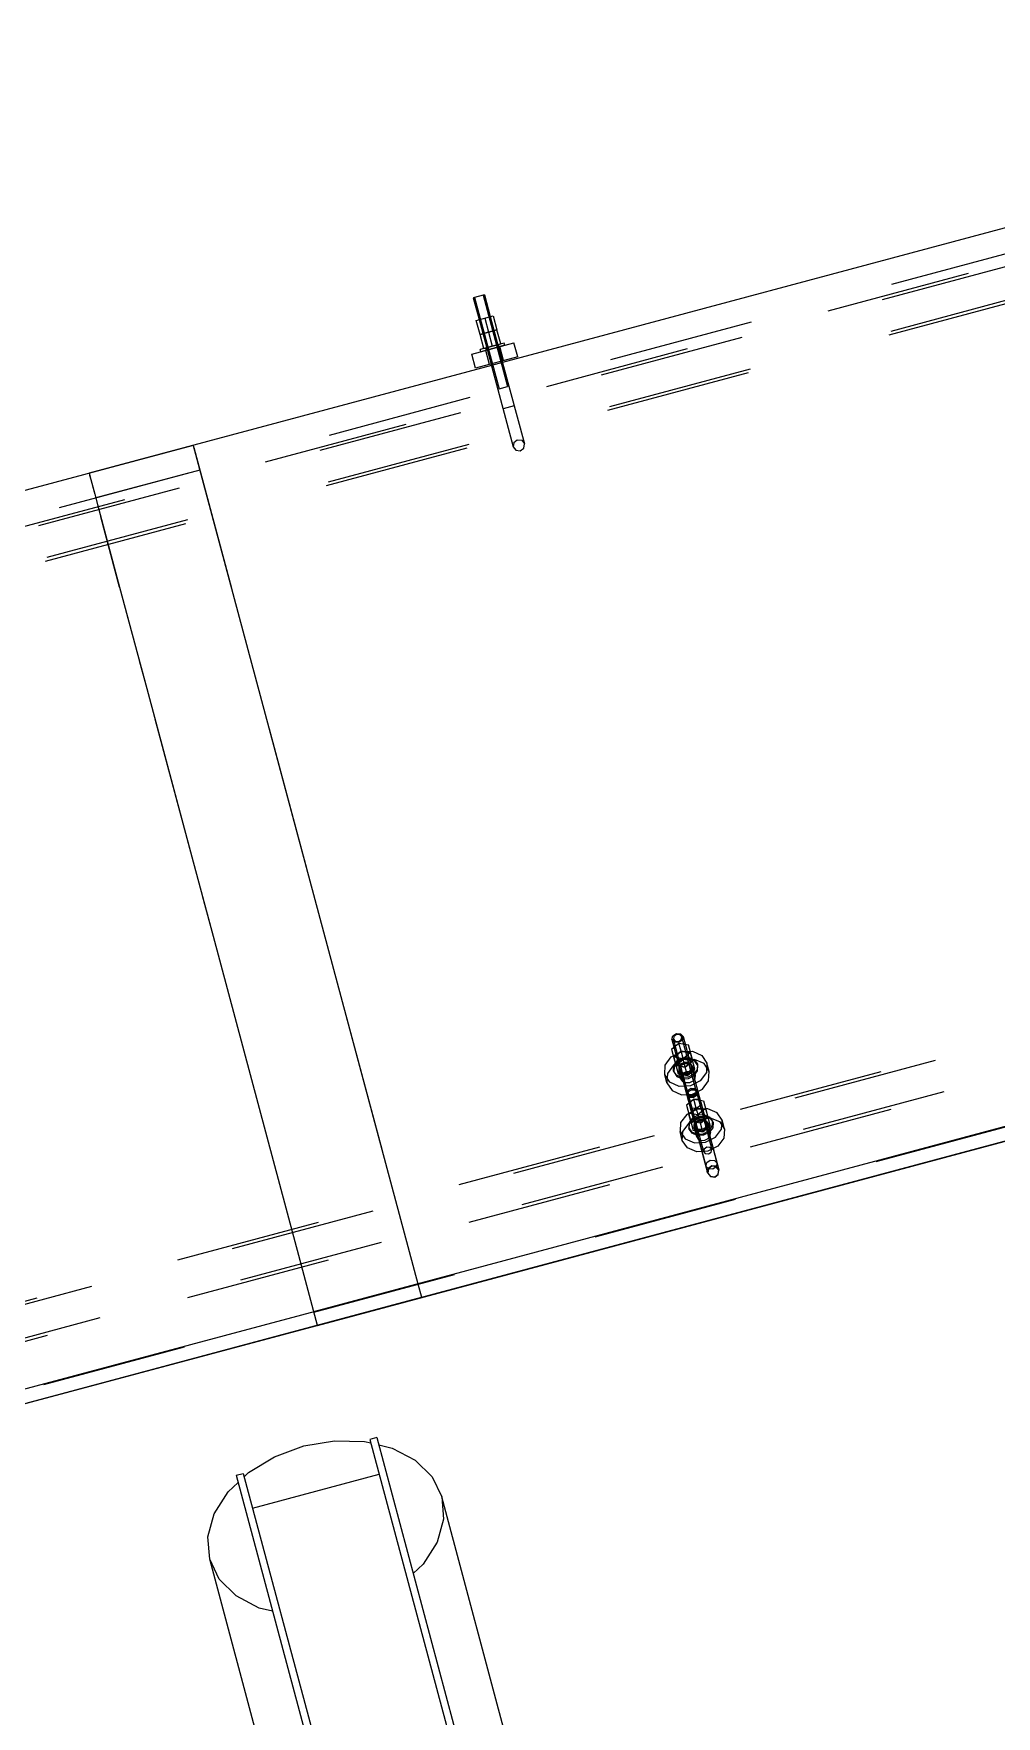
# Model space of a CAD drawing. Header units: millimetres. Extents: x -753 to 90, y 56274 to 56868.
# Drawn here: x -555.93 to -542.71, y 56704.56 to 56727.68 of the extents above; entities that cross this region are included whole.
import ezdxf

# ---------------------------------------------------------------- set-up
doc = ezdxf.new("R2010")
doc.units = ezdxf.units.MM
doc.linetypes.add('XKITLINE00', pattern=[0])
doc.linetypes.add('XKITLINE02', pattern=[4, 2, -2])
doc.layers.add('Peça', color=2, linetype='Continuous', lineweight=0)

# ---------------------------------------------------------------- blocks, each defined once
blk = doc.blocks.new('*A767')
at = {"layer": 'Peça', "color": 1, "linetype": 'XKITLINE00', "lineweight": 0}
for p, q in [((-551.217, 56708.391), (-551.313, 56708.366)), ((-551.313, 56708.366), (-547.518, 56694.2)), ((-551.217, 56708.391), (-547.421, 56694.225)), ((-553.149, 56707.874), (-553.052, 56707.9)), ((-553.149, 56707.874), (-549.353, 56693.708)), ((-553.052, 56707.9), (-549.256, 56693.734)), ((-552.924, 56707.422), (-551.185, 56707.887))]:
    blk.add_line(p, q, dxfattribs=at)
blk = doc.blocks.new('*A768')
at = {"layer": 'Peça', "color": 1, "linetype": 'XKITLINE00', "lineweight": 0}
for p, q in [((-552.623, 56708.127), (-552.221, 56708.276)), ((-552.221, 56708.276), (-551.798, 56708.348)), ((-551.798, 56708.348), (-551.384, 56708.338)), ((-551.384, 56708.338), (-551.301, 56708.318)), ((-551.19, 56708.292), (-551.006, 56708.248)), ((-552.978, 56707.911), (-552.623, 56708.127)), ((-551.006, 56708.248), (-550.69, 56708.082)), ((-550.69, 56708.082), (-550.458, 56707.853)), ((-553.04, 56707.853), (-552.978, 56707.911)), ((-550.458, 56707.853), (-550.325, 56707.576)), ((-553.45, 56707.343), (-553.26, 56707.644)), ((-553.26, 56707.644), (-553.122, 56707.774)), ((-550.325, 56707.576), (-550.302, 56707.27)), ((-548.129, 56699.38), (-550.325, 56707.576)), ((-553.537, 56707.028), (-553.45, 56707.343)), ((-550.302, 56707.27), (-550.388, 56706.955)), ((-553.513, 56706.722), (-553.537, 56707.028)), ((-550.388, 56706.955), (-550.579, 56706.654)), ((-553.381, 56706.445), (-553.513, 56706.722)), ((-551.317, 56698.526), (-553.513, 56706.722)), ((-550.579, 56706.654), (-550.716, 56706.523)), ((-553.148, 56706.216), (-553.381, 56706.445)), ((-552.833, 56706.05), (-553.148, 56706.216)), ((-552.648, 56706.006), (-552.833, 56706.05)), ((-548.105, 56699.074), (-548.129, 56699.38)), ((-548.192, 56698.759), (-548.105, 56699.074)), ((-548.383, 56698.458), (-548.192, 56698.759)), ((-551.317, 56698.526), (-551.184, 56698.249)), ((-548.52, 56698.327), (-548.383, 56698.458)), ((-551.184, 56698.249), (-550.952, 56698.019)), ((-550.952, 56698.019), (-550.637, 56697.854)), ((-550.637, 56697.854), (-550.452, 56697.81))]:
    blk.add_line(p, q, dxfattribs=at)
blk = doc.blocks.new('*A831')
at = {"layer": 'Peça', "color": 4, "linetype": 'XKITLINE00', "lineweight": 0}
for p, q in [((-534.576, 56727.154), (-539.212, 56725.912)), ((-534.576, 56727.154), (-534.576, 56727.154)), ((-534.576, 56727.154), (-531.491, 56715.639)), ((-539.365, 56725.871), (-549.49, 56723.159)), ((-549.642, 56723.118), (-555.17, 56721.637)), ((-555.17, 56721.637), (-555.169, 56721.637)), ((-555.17, 56721.637), (-555.147, 56721.552)), ((-555.146, 56721.551), (-555.093, 56721.351)), ((-555.093, 56721.351), (-555.055, 56721.208)), ((-555.055, 56721.208), (-554.751, 56720.074)), ((-554.751, 56720.074), (-554.578, 56719.429)), ((-554.578, 56719.429), (-554.377, 56718.679)), ((-554.377, 56718.679), (-553.758, 56716.369)), ((-553.758, 56716.369), (-553.467, 56715.281)), ((-552.084, 56710.122), (-531.491, 56715.639)), ((-552.035, 56709.936), (-531.441, 56715.453)), ((-552.033, 56709.93), (-531.439, 56715.447)), ((-531.491, 56715.639), (-531.441, 56715.453)), ((-531.439, 56715.447), (-531.441, 56715.453)), ((-553.467, 56715.281), (-552.64, 56712.196)), ((-552.64, 56712.196), (-552.274, 56710.83)), ((-552.274, 56710.83), (-552.035, 56709.936)), ((-552.033, 56709.93), (-552.035, 56709.936))]:
    blk.add_line(p, q, dxfattribs=at)
at = {"layer": 'Peça', "color": 7, "linetype": 'XKITLINE02', "lineweight": 0}
for p, q in [((-534.568, 56727.126), (-531.491, 56715.639)), ((-534.485, 56726.816), (-555.079, 56721.299)), ((-539.212, 56725.912), (-539.365, 56725.871)), ((-549.49, 56723.159), (-549.642, 56723.118)), ((-555.162, 56721.609), (-555.146, 56721.551)), ((-555.123, 56721.466), (-555.093, 56721.351)), ((-554.751, 56720.074), (-555.009, 56721.037)), ((-554.668, 56719.765), (-554.578, 56719.429)), ((-554.481, 56719.067), (-554.377, 56718.679)), ((-554.266, 56718.266), (-553.758, 56716.369)), ((-553.615, 56715.836), (-553.467, 56715.281)), ((-552.083, 56710.115), (-531.489, 56715.632)), ((-531.441, 56715.453), (-531.439, 56715.447)), ((-552.035, 56709.936), (-552.033, 56709.93))]:
    blk.add_line(p, q, dxfattribs=at)
blk = doc.blocks.new('*A832')
at = {"layer": 'Peça', "color": 4, "linetype": 'XKITLINE00', "lineweight": 0}
for p, q in [((-553.74, 56722.02), (-559.767, 56720.406)), ((-553.74, 56722.02), (-553.74, 56722.02)), ((-553.74, 56722.02), (-550.655, 56710.505)), ((-559.92, 56720.365), (-570.045, 56717.652)), ((-570.198, 56717.612), (-574.334, 56716.503)), ((-574.334, 56716.503), (-574.334, 56716.503)), ((-574.334, 56716.503), (-574.311, 56716.418)), ((-574.311, 56716.417), (-574.288, 56716.332)), ((-574.288, 56716.332), (-574.257, 56716.217)), ((-574.257, 56716.217), (-574.059, 56715.476)), ((-574.059, 56715.476), (-573.742, 56714.295)), ((-573.742, 56714.295), (-573.541, 56713.545)), ((-573.541, 56713.545), (-573.313, 56712.694)), ((-573.313, 56712.694), (-573.189, 56712.232)), ((-573.189, 56712.232), (-572.151, 56708.356)), ((-571.249, 56704.988), (-550.655, 56710.505)), ((-550.655, 56710.505), (-550.605, 56710.319)), ((-571.199, 56704.802), (-550.605, 56710.319)), ((-550.603, 56710.313), (-565.396, 56706.35)), ((-550.603, 56710.313), (-550.605, 56710.319)), ((-572.151, 56708.356), (-571.98, 56707.718)), ((-571.98, 56707.718), (-571.438, 56705.696)), ((-566.215, 56706.13), (-571.197, 56704.796)), ((-571.438, 56705.696), (-571.199, 56704.802)), ((-571.197, 56704.796), (-571.199, 56704.802))]:
    blk.add_line(p, q, dxfattribs=at)
at = {"layer": 'Peça', "color": 7, "linetype": 'XKITLINE02', "lineweight": 0}
for p, q in [((-553.732, 56721.992), (-550.655, 56710.505)), ((-553.649, 56721.682), (-574.243, 56716.165)), ((-559.767, 56720.406), (-559.92, 56720.365)), ((-570.045, 56717.652), (-570.198, 56717.612)), ((-574.326, 56716.475), (-574.311, 56716.417)), ((-574.219, 56716.074), (-574.059, 56715.476)), ((-573.99, 56715.222), (-573.742, 56714.295)), ((-573.645, 56713.933), (-573.541, 56713.545)), ((-573.431, 56713.132), (-573.313, 56712.694)), ((-571.247, 56704.981), (-550.653, 56710.498)), ((-550.605, 56710.319), (-550.603, 56710.313)), ((-565.396, 56706.35), (-566.215, 56706.13)), ((-571.199, 56704.802), (-571.197, 56704.796))]:
    blk.add_line(p, q, dxfattribs=at)
blk = doc.blocks.new('*A833')
at = {"layer": 'Peça', "color": 7, "linetype": 'XKITLINE02', "lineweight": 0}
for p, q in [((-568.201, 56717.655), (-530.801, 56727.676)), ((-530.801, 56727.676), (-530.782, 56727.653)), ((-530.801, 56727.676), (-530.756, 56727.664)), ((-530.75, 56727.643), (-568.228, 56717.601)), ((-530.782, 56727.653), (-530.799, 56727.639)), ((-530.799, 56727.639), (-530.763, 56727.597)), ((-530.763, 56727.597), (-530.774, 56727.544)), ((-530.774, 56727.544), (-530.745, 56727.516)), ((-530.628, 56727.189), (-530.756, 56727.664)), ((-530.745, 56727.516), (-530.731, 56727.416)), ((-530.731, 56727.416), (-530.693, 56727.322)), ((-530.693, 56727.322), (-530.704, 56727.284)), ((-530.704, 56727.284), (-530.668, 56727.243)), ((-530.668, 56727.243), (-530.678, 56727.189)), ((-530.634, 56727.21), (-568.112, 56717.168)), ((-530.661, 56727.156), (-568.062, 56717.135)), ((-530.678, 56727.189), (-530.656, 56727.185)), ((-530.661, 56727.156), (-530.628, 56727.189)), ((-530.656, 56727.185), (-530.661, 56727.156)), ((-568.234, 56717.622), (-568.201, 56717.655)), ((-568.234, 56717.622), (-568.107, 56717.147)), ((-568.206, 56717.626), (-568.201, 56717.655)), ((-568.184, 56717.622), (-568.206, 56717.626)), ((-568.195, 56717.568), (-568.184, 56717.622)), ((-568.159, 56717.527), (-568.195, 56717.568)), ((-568.169, 56717.489), (-568.159, 56717.527)), ((-568.132, 56717.395), (-568.169, 56717.489)), ((-568.117, 56717.295), (-568.132, 56717.395)), ((-568.089, 56717.267), (-568.117, 56717.295)), ((-568.062, 56717.135), (-568.107, 56717.147)), ((-568.099, 56717.213), (-568.089, 56717.267)), ((-568.063, 56717.172), (-568.099, 56717.213)), ((-568.08, 56717.158), (-568.063, 56717.172)), ((-568.062, 56717.135), (-568.08, 56717.158))]:
    blk.add_line(p, q, dxfattribs=at)
blk = doc.blocks.new('*A1177')
at = {"layer": 'Peça', "color": 7, "linetype": 'XKITLINE02', "lineweight": 0}
for p, q in [((-565.541, 56707.725), (-528.14, 56717.746)), ((-528.14, 56717.746), (-528.119, 56717.713)), ((-528.124, 56717.733), (-528.14, 56717.746)), ((-528.14, 56717.746), (-528.095, 56717.734)), ((-528.09, 56717.713), (-565.568, 56707.671)), ((-528.142, 56717.723), (-528.124, 56717.733)), ((-528.108, 56717.686), (-528.142, 56717.723)), ((-528.119, 56717.713), (-528.135, 56717.695)), ((-528.135, 56717.695), (-528.098, 56717.649)), ((-528.119, 56717.638), (-528.108, 56717.686)), ((-528.119, 56717.638), (-528.091, 56717.611)), ((-528.098, 56717.649), (-528.107, 56717.591)), ((-528.107, 56717.591), (-528.079, 56717.562)), ((-527.969, 56717.262), (-528.095, 56717.734)), ((-528.078, 56717.514), (-528.091, 56717.611)), ((-528.079, 56717.562), (-528.064, 56717.46)), ((-528.04, 56717.419), (-528.078, 56717.514)), ((-527.974, 56717.282), (-565.453, 56707.241)), ((-528.064, 56717.46), (-528.027, 56717.369)), ((-528.05, 56717.38), (-528.04, 56717.419)), ((-528.013, 56717.334), (-528.05, 56717.38)), ((-528.027, 56717.369), (-528.038, 56717.332)), ((-528.038, 56717.332), (-528.003, 56717.296)), ((-528.022, 56717.275), (-528.013, 56717.334)), ((-528.022, 56717.275), (-528, 56717.268)), ((-528.003, 56717.296), (-528.015, 56717.248)), ((-565.402, 56707.208), (-528.002, 56717.229)), ((-528.015, 56717.248), (-527.994, 56717.248)), ((-528.002, 56717.229), (-528, 56717.268)), ((-528.002, 56717.229), (-527.969, 56717.262)), ((-527.994, 56717.248), (-528.002, 56717.229)), ((-565.574, 56707.692), (-565.541, 56707.725)), ((-565.574, 56707.692), (-565.447, 56707.22)), ((-565.541, 56707.725), (-565.548, 56707.706)), ((-565.548, 56707.706), (-565.527, 56707.706)), ((-565.543, 56707.686), (-565.541, 56707.725)), ((-565.52, 56707.679), (-565.543, 56707.686)), ((-565.527, 56707.706), (-565.539, 56707.658)), ((-565.539, 56707.658), (-565.504, 56707.621)), ((-565.529, 56707.62), (-565.52, 56707.679)), ((-565.492, 56707.574), (-565.529, 56707.62)), ((-565.504, 56707.621), (-565.515, 56707.584)), ((-565.515, 56707.584), (-565.479, 56707.494)), ((-565.502, 56707.535), (-565.492, 56707.574)), ((-565.464, 56707.439), (-565.502, 56707.535)), ((-565.479, 56707.494), (-565.464, 56707.392)), ((-565.451, 56707.343), (-565.464, 56707.439)), ((-565.464, 56707.392), (-565.435, 56707.363)), ((-565.423, 56707.316), (-565.451, 56707.343)), ((-565.435, 56707.363), (-565.444, 56707.304)), ((-565.453, 56707.241), (-565.457, 56707.258)), ((-565.447, 56707.22), (-565.402, 56707.208)), ((-565.444, 56707.304), (-565.407, 56707.258)), ((-565.435, 56707.267), (-565.423, 56707.316)), ((-565.4, 56707.231), (-565.435, 56707.267)), ((-565.407, 56707.258), (-565.423, 56707.241)), ((-565.423, 56707.241), (-565.402, 56707.208)), ((-565.418, 56707.221), (-565.4, 56707.231)), ((-565.402, 56707.208), (-565.418, 56707.221))]:
    blk.add_line(p, q, dxfattribs=at)
blk = doc.blocks.new('*A1185')
at = {"layer": 'Peça', "color": 4, "linetype": 'XKITLINE00', "lineweight": 0}
for p, q in [((-546.949, 56713.152), (-546.96, 56713.104)), ((-546.899, 56713.184), (-546.949, 56713.152)), ((-546.941, 56713.109), (-546.933, 56713.146)), ((-546.933, 56713.146), (-546.895, 56713.17)), ((-546.841, 56713.181), (-546.899, 56713.184)), ((-546.895, 56713.17), (-546.851, 56713.168)), ((-546.851, 56713.168), (-546.825, 56713.14)), ((-546.807, 56713.145), (-546.841, 56713.181)), ((-546.825, 56713.14), (-546.834, 56713.104)), ((-546.818, 56713.097), (-546.807, 56713.145)), ((-546.807, 56713.145), (-546.756, 56712.956)), ((-546.96, 56713.104), (-546.909, 56712.915)), ((-546.96, 56713.104), (-546.926, 56713.068)), ((-546.916, 56713.082), (-546.941, 56713.109)), ((-546.926, 56713.068), (-546.868, 56713.066)), ((-546.871, 56713.08), (-546.916, 56713.082)), ((-546.834, 56713.104), (-546.871, 56713.08)), ((-546.868, 56713.066), (-546.818, 56713.097))]:
    blk.add_line(p, q, dxfattribs=at)
at = {"layer": 'Peça', "color": 7, "linetype": 'XKITLINE02', "lineweight": 0}
for p, q in [((-546.825, 56713.14), (-546.614, 56712.35)), ((-546.941, 56713.109), (-546.73, 56712.319)), ((-546.909, 56713.004), (-546.92, 56712.956)), ((-546.92, 56712.956), (-546.672, 56712.03)), ((-546.92, 56712.956), (-546.886, 56712.92)), ((-546.86, 56713.036), (-546.909, 56713.004)), ((-546.909, 56712.915), (-546.827, 56712.609)), ((-546.886, 56712.92), (-546.828, 56712.917)), ((-546.801, 56713.033), (-546.86, 56713.036)), ((-546.828, 56712.917), (-546.778, 56712.949)), ((-546.767, 56712.997), (-546.801, 56713.033)), ((-546.778, 56712.949), (-546.767, 56712.997)), ((-546.767, 56712.997), (-546.519, 56712.071)), ((-546.756, 56712.956), (-546.683, 56712.682)), ((-546.721, 56712.355), (-546.73, 56712.319)), ((-546.73, 56712.319), (-546.704, 56712.292)), ((-546.684, 56712.38), (-546.721, 56712.355)), ((-546.704, 56712.292), (-546.66, 56712.29)), ((-546.639, 56712.377), (-546.684, 56712.38)), ((-546.66, 56712.29), (-546.622, 56712.314)), ((-546.614, 56712.35), (-546.639, 56712.377)), ((-546.622, 56712.314), (-546.614, 56712.35)), ((-546.672, 56712.03), (-546.677, 56712.048)), ((-546.664, 56712.089), (-546.672, 56712.03)), ((-546.635, 56711.982), (-546.672, 56712.03)), ((-546.616, 56712.126), (-546.664, 56712.089)), ((-546.635, 56711.982), (-546.575, 56711.974)), ((-546.556, 56712.118), (-546.616, 56712.126)), ((-546.575, 56711.974), (-546.527, 56712.011)), ((-546.519, 56712.071), (-546.556, 56712.118)), ((-546.527, 56712.011), (-546.519, 56712.071)), ((-546.519, 56712.071), (-546.524, 56712.089))]:
    blk.add_line(p, q, dxfattribs=at)
blk = doc.blocks.new('*A1186')
at = {"layer": 'Peça', "color": 7, "linetype": 'XKITLINE02', "lineweight": 0}
for p, q in [((-547.162, 56713.858), (-547.151, 56713.908)), ((-547.162, 56713.858), (-546.67, 56712.023)), ((-547.128, 56713.821), (-547.162, 56713.858)), ((-547.151, 56713.908), (-547.102, 56713.941)), ((-547.135, 56713.901), (-547.143, 56713.863)), ((-546.946, 56713.125), (-547.143, 56713.863)), ((-547.143, 56713.863), (-547.118, 56713.835)), ((-547.098, 56713.926), (-547.135, 56713.901)), ((-547.069, 56713.817), (-547.128, 56713.821)), ((-547.118, 56713.835), (-547.073, 56713.832)), ((-547.102, 56713.941), (-547.043, 56713.937)), ((-547.053, 56713.923), (-547.098, 56713.926)), ((-547.073, 56713.832), (-547.036, 56713.857)), ((-547.02, 56713.85), (-547.069, 56713.817)), ((-547.027, 56713.894), (-547.053, 56713.923)), ((-547.043, 56713.937), (-547.009, 56713.899)), ((-547.036, 56713.857), (-547.027, 56713.894)), ((-546.83, 56713.156), (-547.027, 56713.894)), ((-547.009, 56713.899), (-547.02, 56713.85)), ((-547.009, 56713.899), (-546.518, 56712.064)), ((-546.946, 56713.125), (-546.938, 56713.163)), ((-546.92, 56713.097), (-546.946, 56713.125)), ((-546.938, 56713.163), (-546.9, 56713.188)), ((-546.9, 56713.188), (-546.856, 56713.185)), ((-546.838, 56713.119), (-546.875, 56713.094)), ((-546.856, 56713.185), (-546.83, 56713.156)), ((-546.83, 56713.156), (-546.838, 56713.119)), ((-546.875, 56713.094), (-546.92, 56713.097)), ((-546.685, 56712.168), (-546.636, 56712.201)), ((-546.636, 56712.201), (-546.577, 56712.197)), ((-546.577, 56712.197), (-546.543, 56712.159)), ((-546.696, 56712.118), (-546.685, 56712.168)), ((-546.662, 56712.081), (-546.696, 56712.118)), ((-546.662, 56712.083), (-546.67, 56712.023)), ((-546.67, 56712.023), (-546.634, 56711.976)), ((-546.614, 56712.119), (-546.662, 56712.083)), ((-546.603, 56712.077), (-546.662, 56712.081)), ((-546.634, 56711.976), (-546.574, 56711.968)), ((-546.554, 56712.112), (-546.614, 56712.119)), ((-546.554, 56712.11), (-546.603, 56712.077)), ((-546.574, 56711.968), (-546.526, 56712.005)), ((-546.543, 56712.159), (-546.554, 56712.11)), ((-546.518, 56712.064), (-546.554, 56712.112)), ((-546.526, 56712.005), (-546.518, 56712.064))]:
    blk.add_line(p, q, dxfattribs=at)
blk = doc.blocks.new('*A1190')
at = {"layer": 'Peça', "color": 7, "linetype": 'XKITLINE02', "lineweight": 0}
for p, q in [((-547.168, 56713.725), (-547.067, 56713.81)), ((-547.037, 56713.697), (-547.067, 56713.81)), ((-547.067, 56713.81), (-546.937, 56713.787)), ((-547.168, 56713.725), (-547.109, 56713.503)), ((-547.009, 56713.594), (-547.139, 56713.617)), ((-547.037, 56713.697), (-547.138, 56713.612)), ((-546.906, 56713.674), (-547.037, 56713.697)), ((-546.908, 56713.679), (-547.009, 56713.594)), ((-546.979, 56713.48), (-547.009, 56713.594)), ((-546.877, 56713.565), (-546.937, 56713.787)), ((-547.109, 56713.503), (-546.979, 56713.48)), ((-546.979, 56713.48), (-546.877, 56713.565))]:
    blk.add_line(p, q, dxfattribs=at)
blk = doc.blocks.new('*A1191')
at = {"layer": 'Peça', "color": 7, "linetype": 'XKITLINE02', "lineweight": 0}
for p, q in [((-547.138, 56713.612), (-547.037, 56713.697)), ((-547.138, 56713.612), (-547.079, 56713.39)), ((-547.006, 56713.583), (-547.108, 56713.498)), ((-547.006, 56713.583), (-547.037, 56713.697)), ((-547.037, 56713.697), (-546.906, 56713.674)), ((-546.876, 56713.56), (-547.006, 56713.583)), ((-546.847, 56713.452), (-546.906, 56713.674)), ((-546.979, 56713.48), (-547.109, 56713.503)), ((-547.079, 56713.39), (-546.948, 56713.367)), ((-546.877, 56713.565), (-546.979, 56713.48)), ((-546.948, 56713.367), (-546.979, 56713.48)), ((-546.948, 56713.367), (-546.847, 56713.452))]:
    blk.add_line(p, q, dxfattribs=at)
blk = doc.blocks.new('*A1192')
at = {"layer": 'Peça', "color": 7, "linetype": 'XKITLINE02', "lineweight": 0}
for p, q in [((-547.09, 56713.568), (-547.013, 56713.608)), ((-547.008, 56713.59), (-547.085, 56713.55)), ((-547.013, 56713.608), (-546.926, 56713.612)), ((-546.921, 56713.594), (-547.008, 56713.59)), ((-546.926, 56713.612), (-546.853, 56713.579)), ((-546.848, 56713.561), (-546.921, 56713.594)), ((-546.853, 56713.579), (-546.813, 56713.519)), ((-547.141, 56713.431), (-547.137, 56713.503)), ((-547.137, 56713.413), (-547.141, 56713.431)), ((-547.102, 56713.37), (-547.141, 56713.431)), ((-547.137, 56713.503), (-547.09, 56713.568)), ((-547.132, 56713.485), (-547.137, 56713.413)), ((-547.137, 56713.413), (-547.097, 56713.352)), ((-547.085, 56713.55), (-547.132, 56713.485)), ((-547.029, 56713.338), (-547.102, 56713.37)), ((-547.097, 56713.352), (-547.024, 56713.32)), ((-547.062, 56713.49), (-547.064, 56713.452)), ((-547.059, 56713.433), (-547.064, 56713.452)), ((-547.064, 56713.452), (-547.043, 56713.42)), ((-547.037, 56713.524), (-547.062, 56713.49)), ((-547.059, 56713.433), (-547.057, 56713.472)), ((-547.038, 56713.401), (-547.059, 56713.433)), ((-547.057, 56713.472), (-547.032, 56713.506)), ((-547.043, 56713.42), (-547.004, 56713.402)), ((-547, 56713.384), (-547.038, 56713.401)), ((-546.996, 56713.545), (-547.037, 56713.524)), ((-547.032, 56713.506), (-546.991, 56713.527)), ((-547.004, 56713.402), (-546.958, 56713.405)), ((-546.954, 56713.386), (-547, 56713.384)), ((-546.95, 56713.547), (-546.996, 56713.545)), ((-546.991, 56713.527), (-546.945, 56713.529)), ((-546.958, 56713.405), (-546.917, 56713.426)), ((-546.913, 56713.408), (-546.954, 56713.386)), ((-546.911, 56713.53), (-546.95, 56713.547)), ((-546.945, 56713.529), (-546.906, 56713.512)), ((-546.864, 56713.382), (-546.942, 56713.342)), ((-546.937, 56713.324), (-546.859, 56713.364)), ((-546.917, 56713.426), (-546.893, 56713.46)), ((-546.888, 56713.442), (-546.913, 56713.408)), ((-546.89, 56713.498), (-546.911, 56713.53)), ((-546.906, 56713.512), (-546.885, 56713.48)), ((-546.893, 56713.46), (-546.89, 56713.498)), ((-546.885, 56713.48), (-546.89, 56713.498)), ((-546.885, 56713.48), (-546.888, 56713.442)), ((-546.817, 56713.447), (-546.864, 56713.382)), ((-546.859, 56713.364), (-546.812, 56713.428)), ((-546.808, 56713.501), (-546.848, 56713.561)), ((-546.813, 56713.519), (-546.817, 56713.447)), ((-546.808, 56713.501), (-546.813, 56713.519)), ((-546.812, 56713.428), (-546.808, 56713.501)), ((-546.942, 56713.342), (-547.029, 56713.338)), ((-547.024, 56713.32), (-546.937, 56713.324))]:
    blk.add_line(p, q, dxfattribs=at)
blk = doc.blocks.new('*A1193')
at = {"layer": 'Peça', "color": 7, "linetype": 'XKITLINE02', "lineweight": 0}
for p, q in [((-547.255, 56713.507), (-547.172, 56713.621)), ((-547.172, 56713.621), (-547.035, 56713.691)), ((-547.005, 56713.578), (-547.141, 56713.507)), ((-547.035, 56713.691), (-546.882, 56713.699)), ((-546.851, 56713.585), (-547.005, 56713.578)), ((-546.882, 56713.699), (-546.753, 56713.641)), ((-546.722, 56713.528), (-546.851, 56713.585)), ((-546.753, 56713.641), (-546.683, 56713.534)), ((-547.262, 56713.379), (-547.255, 56713.507)), ((-547.232, 56713.266), (-547.262, 56713.379)), ((-547.192, 56713.272), (-547.262, 56713.379)), ((-547.224, 56713.393), (-547.232, 56713.266)), ((-547.141, 56713.507), (-547.224, 56713.393)), ((-547.066, 56713.473), (-547.069, 56713.431)), ((-547.039, 56713.317), (-547.069, 56713.431)), ((-547.069, 56713.431), (-547.046, 56713.395)), ((-547.039, 56713.512), (-547.066, 56713.473)), ((-547.046, 56713.395), (-547.003, 56713.376)), ((-546.993, 56713.535), (-547.039, 56713.512)), ((-547.039, 56713.317), (-547.036, 56713.36)), ((-547.036, 56713.36), (-547.008, 56713.398)), ((-547.008, 56713.398), (-546.963, 56713.421)), ((-547.003, 56713.376), (-546.951, 56713.379)), ((-546.942, 56713.537), (-546.993, 56713.535)), ((-546.963, 56713.421), (-546.912, 56713.424)), ((-546.951, 56713.379), (-546.906, 56713.402)), ((-546.899, 56713.518), (-546.942, 56713.537)), ((-546.912, 56713.424), (-546.869, 56713.405)), ((-546.906, 56713.402), (-546.878, 56713.44)), ((-546.876, 56713.483), (-546.899, 56713.518)), ((-546.878, 56713.44), (-546.876, 56713.483)), ((-546.845, 56713.369), (-546.876, 56713.483)), ((-546.869, 56713.405), (-546.845, 56713.369)), ((-546.845, 56713.369), (-546.848, 56713.327)), ((-546.69, 56713.407), (-546.773, 56713.293)), ((-546.652, 56713.421), (-546.722, 56713.528)), ((-546.683, 56713.534), (-546.69, 56713.407)), ((-546.652, 56713.421), (-546.683, 56713.534)), ((-546.66, 56713.293), (-546.652, 56713.421)), ((-547.232, 56713.266), (-547.161, 56713.159)), ((-547.063, 56713.215), (-547.192, 56713.272)), ((-547.161, 56713.159), (-547.032, 56713.101)), ((-546.91, 56713.222), (-547.063, 56713.215)), ((-547.015, 56713.282), (-547.039, 56713.317)), ((-546.972, 56713.263), (-547.015, 56713.282)), ((-546.921, 56713.265), (-546.972, 56713.263)), ((-546.876, 56713.288), (-546.921, 56713.265)), ((-546.773, 56713.293), (-546.91, 56713.222)), ((-546.879, 56713.109), (-546.743, 56713.179)), ((-546.848, 56713.327), (-546.876, 56713.288)), ((-546.743, 56713.179), (-546.66, 56713.293)), ((-547.032, 56713.101), (-546.879, 56713.109))]:
    blk.add_line(p, q, dxfattribs=at)
blk = doc.blocks.new('*A1196')
at = {"layer": 'Peça', "color": 4, "linetype": 'XKITLINE00', "lineweight": 0}
for p, q in [((-546.928, 56712.985), (-546.963, 56712.956)), ((-546.963, 56712.956), (-546.902, 56712.731)), ((-546.805, 56712.831), (-546.703, 56712.915)), ((-546.775, 56713.026), (-546.731, 56713.019)), ((-546.731, 56713.019), (-546.67, 56712.793)), ((-546.935, 56712.852), (-546.805, 56712.831)), ((-546.772, 56712.71), (-546.902, 56712.731)), ((-546.772, 56712.71), (-546.805, 56712.831)), ((-546.67, 56712.793), (-546.772, 56712.71))]:
    blk.add_line(p, q, dxfattribs=at)
at = {"layer": 'Peça', "color": 7, "linetype": 'XKITLINE02', "lineweight": 0}
for p, q in [((-546.93, 56712.835), (-546.828, 56712.918)), ((-546.861, 56713.04), (-546.928, 56712.985)), ((-546.828, 56712.918), (-546.861, 56713.04)), ((-546.861, 56713.04), (-546.775, 56713.026)), ((-546.828, 56712.918), (-546.698, 56712.897))]:
    blk.add_line(p, q, dxfattribs=at)
blk = doc.blocks.new('*A1197')
at = {"layer": 'Peça', "color": 7, "linetype": 'XKITLINE02', "lineweight": 0}
for p, q in [((-546.828, 56712.918), (-546.93, 56712.835)), ((-546.795, 56712.796), (-546.828, 56712.918)), ((-546.698, 56712.897), (-546.828, 56712.918)), ((-546.698, 56712.897), (-546.67, 56712.793)), ((-546.902, 56712.731), (-546.93, 56712.835)), ((-546.93, 56712.835), (-546.902, 56712.731)), ((-546.897, 56712.713), (-546.795, 56712.796)), ((-546.795, 56712.796), (-546.666, 56712.775))]:
    blk.add_line(p, q, dxfattribs=at)
at = {"layer": 'Peça', "color": 4, "linetype": 'XKITLINE00', "lineweight": 0}
for p, q in [((-546.772, 56712.71), (-546.902, 56712.731)), ((-546.902, 56712.731), (-546.87, 56712.609)), ((-546.772, 56712.71), (-546.67, 56712.793)), ((-546.74, 56712.588), (-546.772, 56712.71)), ((-546.638, 56712.671), (-546.74, 56712.588)), ((-546.67, 56712.793), (-546.638, 56712.671)), ((-546.74, 56712.588), (-546.87, 56712.609))]:
    blk.add_line(p, q, dxfattribs=at)
blk = doc.blocks.new('*A1198')
at = {"layer": 'Peça', "color": 4, "linetype": 'XKITLINE00', "lineweight": 0}
for p, q in [((-546.927, 56712.718), (-546.932, 56712.648)), ((-546.906, 56712.746), (-546.927, 56712.718)), ((-546.674, 56712.808), (-546.642, 56712.794)), ((-546.656, 56712.604), (-546.608, 56712.667)), ((-546.603, 56712.736), (-546.642, 56712.794)), ((-546.608, 56712.667), (-546.603, 56712.736)), ((-546.598, 56712.717), (-546.603, 56712.736)), ((-546.598, 56712.717), (-546.603, 56712.647)), ((-546.927, 56712.629), (-546.932, 56712.648)), ((-546.932, 56712.648), (-546.893, 56712.59)), ((-546.887, 56712.571), (-546.927, 56712.629)), ((-546.893, 56712.59), (-546.82, 56712.56)), ((-546.815, 56712.54), (-546.887, 56712.571)), ((-546.82, 56712.56), (-546.733, 56712.565)), ((-546.728, 56712.545), (-546.815, 56712.54)), ((-546.733, 56712.565), (-546.656, 56712.604)), ((-546.651, 56712.584), (-546.728, 56712.545)), ((-546.603, 56712.647), (-546.651, 56712.584))]:
    blk.add_line(p, q, dxfattribs=at)
at = {"layer": 'Peça', "color": 7, "linetype": 'XKITLINE02', "lineweight": 0}
for p, q in [((-546.927, 56712.629), (-546.922, 56712.699)), ((-546.922, 56712.699), (-546.874, 56712.761)), ((-546.879, 56712.781), (-546.906, 56712.746)), ((-546.802, 56712.82), (-546.879, 56712.781)), ((-546.874, 56712.761), (-546.797, 56712.801)), ((-546.855, 56712.669), (-546.852, 56712.706)), ((-546.849, 56712.65), (-546.855, 56712.669)), ((-546.834, 56712.638), (-546.855, 56712.669)), ((-546.852, 56712.706), (-546.827, 56712.739)), ((-546.847, 56712.687), (-546.849, 56712.65)), ((-546.849, 56712.65), (-546.829, 56712.619)), ((-546.822, 56712.72), (-546.847, 56712.687)), ((-546.827, 56712.739), (-546.786, 56712.76)), ((-546.78, 56712.74), (-546.822, 56712.72)), ((-546.715, 56712.825), (-546.802, 56712.82)), ((-546.797, 56712.801), (-546.71, 56712.805)), ((-546.786, 56712.76), (-546.74, 56712.763)), ((-546.735, 56712.743), (-546.78, 56712.74)), ((-546.74, 56712.763), (-546.701, 56712.746)), ((-546.735, 56712.743), (-546.717, 56712.736)), ((-546.717, 56712.736), (-546.696, 56712.727)), ((-546.715, 56712.825), (-546.674, 56712.808)), ((-546.71, 56712.805), (-546.637, 56712.775)), ((-546.683, 56712.679), (-546.708, 56712.645)), ((-546.703, 56712.626), (-546.678, 56712.659)), ((-546.701, 56712.746), (-546.681, 56712.716)), ((-546.675, 56712.696), (-546.696, 56712.727)), ((-546.681, 56712.716), (-546.683, 56712.679)), ((-546.675, 56712.696), (-546.681, 56712.716)), ((-546.678, 56712.659), (-546.675, 56712.696)), ((-546.637, 56712.775), (-546.598, 56712.717)), ((-546.795, 56712.622), (-546.834, 56712.638)), ((-546.829, 56712.619), (-546.79, 56712.603)), ((-546.749, 56712.625), (-546.795, 56712.622)), ((-546.79, 56712.603), (-546.744, 56712.605)), ((-546.708, 56712.645), (-546.749, 56712.625)), ((-546.744, 56712.605), (-546.703, 56712.626))]:
    blk.add_line(p, q, dxfattribs=at)
blk = doc.blocks.new('*A1199')
at = {"layer": 'Peça', "color": 7, "linetype": 'XKITLINE02', "lineweight": 0}
for p, q in [((-546.823, 56712.898), (-546.932, 56712.843)), ((-546.7, 56712.905), (-546.823, 56712.898)), ((-547.011, 56712.597), (-546.927, 56712.708)), ((-546.927, 56712.708), (-546.79, 56712.777)), ((-546.859, 56712.647), (-546.856, 56712.688)), ((-546.856, 56712.688), (-546.828, 56712.725)), ((-546.828, 56712.725), (-546.782, 56712.748)), ((-546.79, 56712.777), (-546.637, 56712.785)), ((-546.782, 56712.748), (-546.731, 56712.751)), ((-546.731, 56712.751), (-546.689, 56712.733)), ((-546.669, 56712.658), (-546.697, 56712.621)), ((-546.689, 56712.733), (-546.666, 56712.699)), ((-546.666, 56712.699), (-546.669, 56712.658)), ((-546.666, 56712.699), (-546.633, 56712.577)), ((-546.637, 56712.785), (-546.509, 56712.731)), ((-546.509, 56712.731), (-546.44, 56712.629)), ((-547.02, 56712.474), (-547.011, 56712.597)), ((-546.859, 56712.647), (-546.826, 56712.525)), ((-546.836, 56712.613), (-546.859, 56712.647)), ((-546.793, 56712.595), (-546.836, 56712.613)), ((-546.823, 56712.566), (-546.826, 56712.525)), ((-546.826, 56712.525), (-546.803, 56712.491)), ((-546.796, 56712.603), (-546.823, 56712.566)), ((-546.803, 56712.491), (-546.761, 56712.473)), ((-546.75, 56712.626), (-546.796, 56712.603)), ((-546.742, 56712.598), (-546.793, 56712.595)), ((-546.761, 56712.473), (-546.71, 56712.476)), ((-546.699, 56712.629), (-546.75, 56712.626)), ((-546.697, 56712.621), (-546.742, 56712.598)), ((-546.71, 56712.476), (-546.664, 56712.499)), ((-546.656, 56712.611), (-546.699, 56712.629)), ((-546.664, 56712.499), (-546.636, 56712.536)), ((-546.633, 56712.577), (-546.656, 56712.611)), ((-546.636, 56712.536), (-546.633, 56712.577))]:
    blk.add_line(p, q, dxfattribs=at)
at = {"layer": 'Peça', "color": 4, "linetype": 'XKITLINE00', "lineweight": 0}
for p, q in [((-546.67, 56712.907), (-546.7, 56712.905)), ((-546.542, 56712.853), (-546.67, 56712.907)), ((-547.043, 56712.718), (-547.052, 56712.595)), ((-546.959, 56712.829), (-547.043, 56712.718)), ((-546.932, 56712.843), (-546.959, 56712.829)), ((-546.473, 56712.751), (-546.542, 56712.853)), ((-546.481, 56712.628), (-546.473, 56712.751)), ((-546.44, 56712.629), (-546.473, 56712.751)), ((-547.02, 56712.474), (-547.052, 56712.595)), ((-547.052, 56712.595), (-546.983, 56712.493)), ((-546.951, 56712.371), (-547.02, 56712.474)), ((-546.983, 56712.493), (-546.855, 56712.439)), ((-546.855, 56712.439), (-546.702, 56712.448)), ((-546.702, 56712.448), (-546.565, 56712.517)), ((-546.565, 56712.517), (-546.481, 56712.628)), ((-546.449, 56712.506), (-546.533, 56712.395)), ((-546.44, 56712.629), (-546.449, 56712.506)), ((-546.822, 56712.317), (-546.951, 56712.371)), ((-546.669, 56712.326), (-546.822, 56712.317)), ((-546.533, 56712.395), (-546.669, 56712.326))]:
    blk.add_line(p, q, dxfattribs=at)
blk = doc.blocks.new('*A1208')
at = {"layer": 'Peça', "color": 7, "linetype": 'XKITLINE02', "lineweight": 0}
for p, q in [((-565.541, 56707.725), (-528.14, 56717.746)), ((-528.14, 56717.746), (-528.124, 56717.733)), ((-528.119, 56717.713), (-528.14, 56717.746)), ((-528.14, 56717.746), (-528.095, 56717.734)), ((-528.09, 56717.713), (-565.568, 56707.671)), ((-528.124, 56717.733), (-528.142, 56717.723)), ((-528.142, 56717.723), (-528.108, 56717.686)), ((-528.135, 56717.695), (-528.119, 56717.713)), ((-528.098, 56717.649), (-528.135, 56717.695)), ((-528.108, 56717.686), (-528.119, 56717.638)), ((-528.119, 56717.638), (-528.091, 56717.611)), ((-528.107, 56717.591), (-528.098, 56717.649)), ((-528.079, 56717.562), (-528.107, 56717.591)), ((-527.969, 56717.262), (-528.095, 56717.734)), ((-528.091, 56717.611), (-528.078, 56717.515)), ((-528.064, 56717.46), (-528.079, 56717.562)), ((-528.078, 56717.515), (-528.04, 56717.419)), ((-527.974, 56717.282), (-565.453, 56707.241)), ((-528.027, 56717.369), (-528.064, 56717.46)), ((-528.04, 56717.419), (-528.05, 56717.38)), ((-528.05, 56717.38), (-528.013, 56717.334)), ((-528.038, 56717.332), (-528.027, 56717.369)), ((-528.003, 56717.296), (-528.038, 56717.332)), ((-528.013, 56717.334), (-528.022, 56717.275)), ((-528.022, 56717.275), (-528, 56717.268)), ((-528.015, 56717.248), (-528.003, 56717.296)), ((-565.402, 56707.208), (-528.002, 56717.229)), ((-527.994, 56717.248), (-528.015, 56717.248)), ((-528, 56717.268), (-528.002, 56717.229)), ((-528.002, 56717.229), (-527.969, 56717.262)), ((-528.002, 56717.229), (-527.994, 56717.248)), ((-565.574, 56707.692), (-565.541, 56707.725)), ((-565.574, 56707.692), (-565.447, 56707.22)), ((-565.548, 56707.706), (-565.541, 56707.725)), ((-565.527, 56707.706), (-565.548, 56707.706)), ((-565.541, 56707.725), (-565.543, 56707.686)), ((-565.543, 56707.686), (-565.52, 56707.679)), ((-565.539, 56707.657), (-565.527, 56707.706)), ((-565.505, 56707.621), (-565.539, 56707.657)), ((-565.52, 56707.679), (-565.529, 56707.62)), ((-565.529, 56707.62), (-565.492, 56707.574)), ((-565.515, 56707.584), (-565.505, 56707.621)), ((-565.479, 56707.494), (-565.515, 56707.584)), ((-565.492, 56707.574), (-565.502, 56707.535)), ((-565.502, 56707.535), (-565.464, 56707.439)), ((-565.464, 56707.392), (-565.479, 56707.494)), ((-565.464, 56707.439), (-565.451, 56707.343)), ((-565.435, 56707.363), (-565.464, 56707.392)), ((-565.451, 56707.343), (-565.423, 56707.316)), ((-565.444, 56707.304), (-565.435, 56707.363)), ((-565.447, 56707.22), (-565.402, 56707.208)), ((-565.407, 56707.258), (-565.444, 56707.304)), ((-565.423, 56707.316), (-565.435, 56707.267)), ((-565.435, 56707.267), (-565.4, 56707.231)), ((-565.423, 56707.241), (-565.407, 56707.258)), ((-565.402, 56707.208), (-565.423, 56707.241)), ((-565.4, 56707.231), (-565.418, 56707.221)), ((-565.418, 56707.221), (-565.402, 56707.208))]:
    blk.add_line(p, q, dxfattribs=at)
blk = doc.blocks.new('*A1272')
at = {"layer": 'Peça', "color": 4, "linetype": 'XKITLINE00', "lineweight": 0}
for p, q in [((-549.913, 56723.273), (-549.333, 56723.428)), ((-549.281, 56723.235), (-549.333, 56723.428)), ((-549.861, 56723.08), (-549.913, 56723.273)), ((-549.281, 56723.235), (-549.861, 56723.08))]:
    blk.add_line(p, q, dxfattribs=at)
at = {"layer": 'Peça', "color": 7, "linetype": 'XKITLINE02', "lineweight": 0}
for p, q in [((-549.668, 56723.132), (-549.72, 56723.325)), ((-549.475, 56723.184), (-549.526, 56723.377))]:
    blk.add_line(p, q, dxfattribs=at)
blk = doc.blocks.new('*A1273')
at = {"layer": 'Peça', "color": 4, "linetype": 'XKITLINE00', "lineweight": 0}
for p, q in [((-549.739, 56724.089), (-549.892, 56724.048)), ((-549.892, 56724.048), (-549.811, 56723.748)), ((-549.739, 56724.089), (-549.658, 56723.789)), ((-549.648, 56723.137), (-549.642, 56723.115)), ((-549.495, 56723.178), (-549.489, 56723.156))]:
    blk.add_line(p, q, dxfattribs=at)
at = {"layer": 'Peça', "color": 7, "linetype": 'XKITLINE02', "lineweight": 0}
for p, q in [((-549.873, 56724.053), (-549.537, 56722.798)), ((-549.757, 56724.084), (-549.421, 56722.829)), ((-549.811, 56723.748), (-549.648, 56723.137)), ((-549.658, 56723.789), (-549.495, 56723.178)), ((-549.642, 56723.115), (-549.343, 56722.001)), ((-549.489, 56723.156), (-549.19, 56722.042)), ((-549.537, 56722.798), (-549.421, 56722.829)), ((-549.331, 56722.565), (-549.483, 56722.524)), ((-549.335, 56722.061), (-549.343, 56722.001)), ((-549.343, 56722.001), (-549.306, 56721.953)), ((-549.335, 56722.061), (-549.287, 56722.097)), ((-549.306, 56721.953), (-549.246, 56721.945)), ((-549.287, 56722.097), (-549.227, 56722.09)), ((-549.246, 56721.945), (-549.198, 56721.982)), ((-549.227, 56722.09), (-549.19, 56722.042)), ((-549.198, 56721.982), (-549.19, 56722.042))]:
    blk.add_line(p, q, dxfattribs=at)
blk = doc.blocks.new('*A1274')
at = {"layer": 'Peça', "color": 4, "linetype": 'XKITLINE00', "lineweight": 0}
for p, q in [((-549.851, 56723.737), (-549.619, 56723.799)), ((-549.735, 56723.768), (-549.683, 56723.575)), ((-549.619, 56723.799), (-549.567, 56723.606)), ((-549.799, 56723.544), (-549.851, 56723.737)), ((-549.567, 56723.606), (-549.799, 56723.544))]:
    blk.add_line(p, q, dxfattribs=at)
blk = doc.blocks.new('*A1275')
at = {"layer": 'Peça', "color": 4, "linetype": 'XKITLINE00', "lineweight": 0}
for p, q in [((-549.799, 56723.544), (-549.567, 56723.606)), ((-549.747, 56723.351), (-549.799, 56723.544)), ((-549.683, 56723.575), (-549.631, 56723.382)), ((-549.515, 56723.413), (-549.567, 56723.606))]:
    blk.add_line(p, q, dxfattribs=at)
at = {"layer": 'Peça', "color": 7, "linetype": 'XKITLINE02', "lineweight": 0}
blk.add_line((-549.747, 56723.351), (-549.515, 56723.413), dxfattribs=at)
blk = doc.blocks.new('*A1276')
at = {"layer": 'Peça', "color": 4, "linetype": 'XKITLINE00', "lineweight": 0}
for p, q in [((-549.631, 56723.382), (-549.795, 56723.338)), ((-549.787, 56723.307), (-549.795, 56723.338)), ((-549.467, 56723.426), (-549.631, 56723.382)), ((-549.459, 56723.395), (-549.467, 56723.426))]:
    blk.add_line(p, q, dxfattribs=at)
at = {"layer": 'Peça', "color": 7, "linetype": 'XKITLINE02', "lineweight": 0}
for p, q in [((-549.459, 56723.395), (-549.787, 56723.307)), ((-549.71, 56723.328), (-549.718, 56723.358)), ((-549.631, 56723.382), (-549.549, 56723.404)), ((-549.536, 56723.374), (-549.544, 56723.405))]:
    blk.add_line(p, q, dxfattribs=at)

msp = doc.modelspace()

# ---------------------------------------------------------------- block references
at = {"lineweight": 0}
for name in ['*A833', '*A831', '*A1273', '*A1274', '*A1275', '*A1272', '*A1276', '*A832', '*A1177', '*A1208', '*A1190', '*A1186', '*A1193', '*A1192', '*A1191', '*A1185', '*A1199', '*A1196', '*A1197', '*A1198', '*A768', '*A767']:
    msp.add_blockref(name, (0, 0), dxfattribs=at)

doc.saveas('drawing.dxf')
